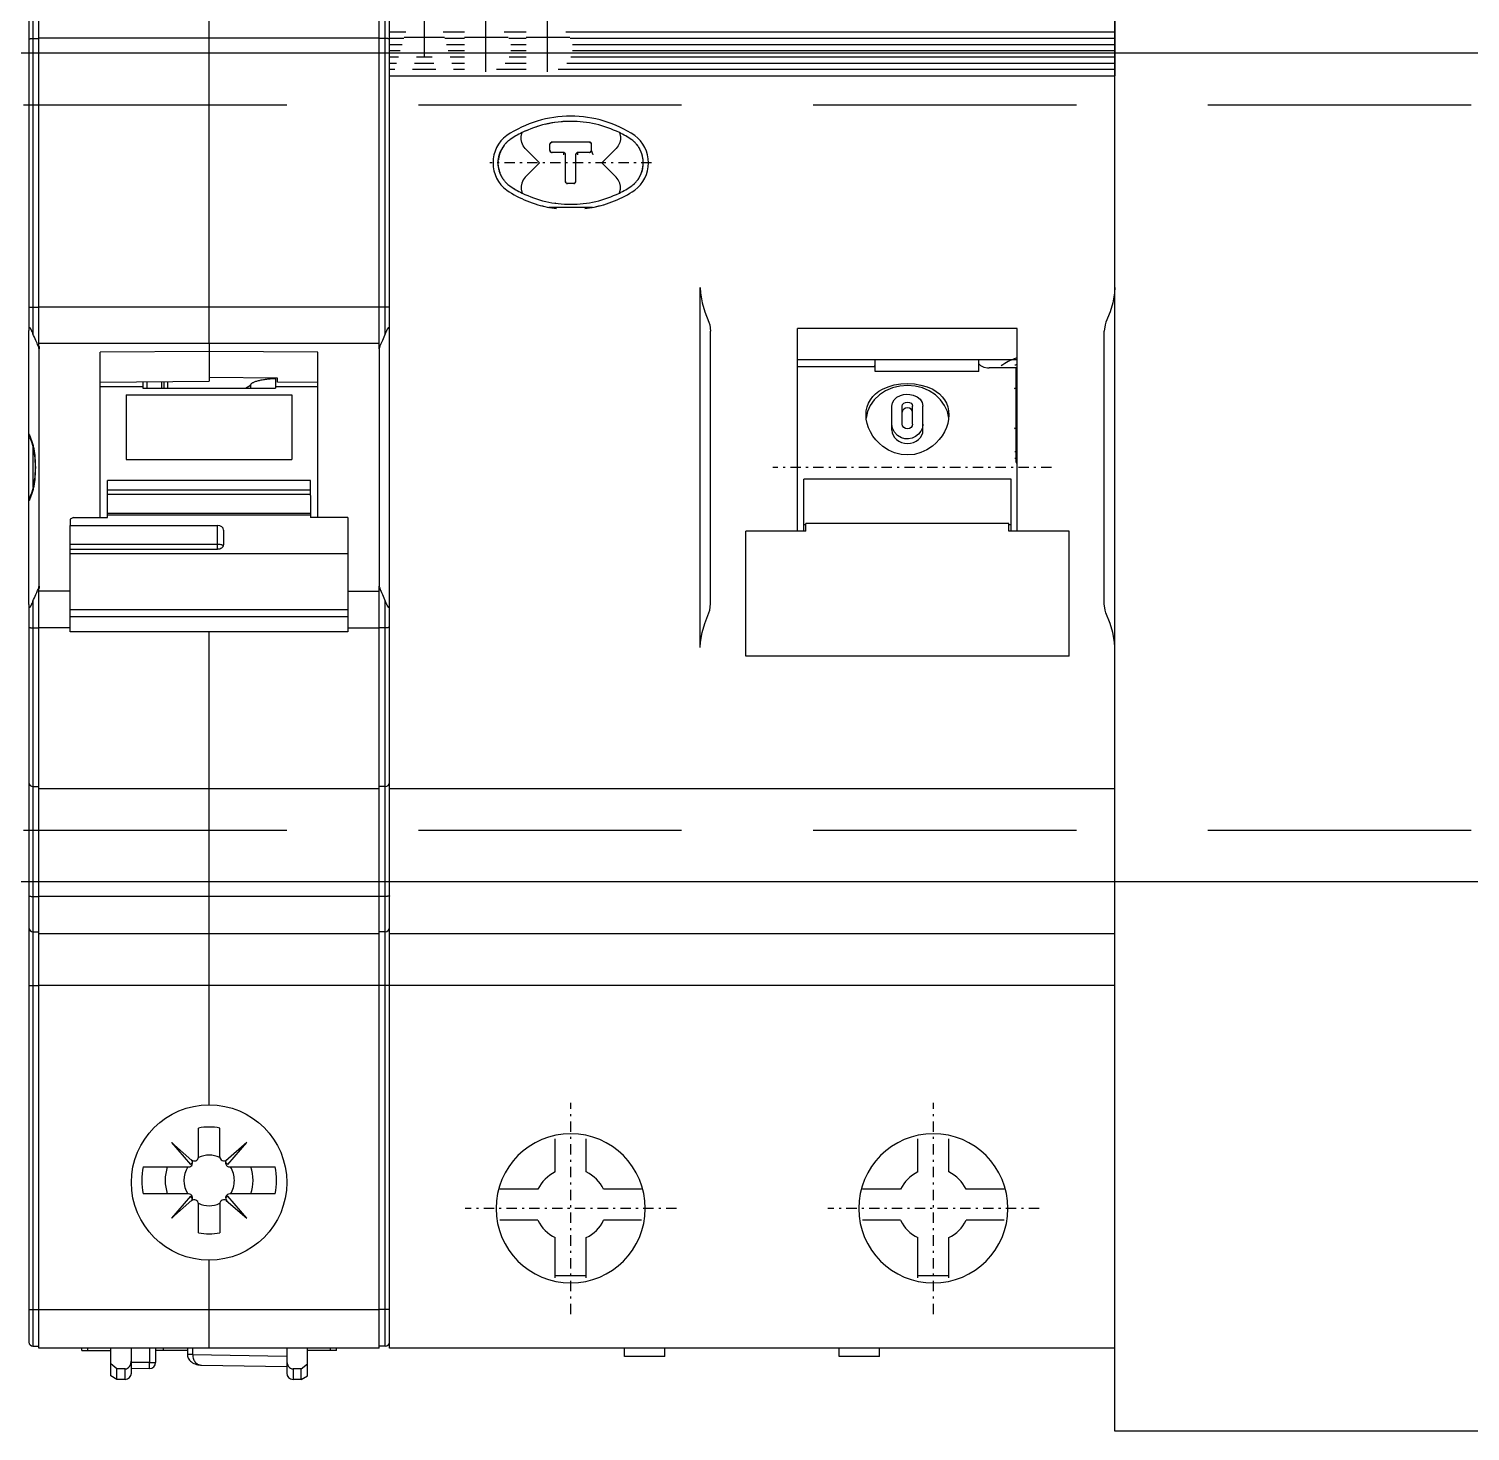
# Model space of a CAD drawing. Header units: millimetres. Extents: x -2573 to 1068, y -1220 to 2800.
# Drawn here: x 201.8 to 271.3, y 2018.5 to 2086.2 of the extents above; entities that cross this region are included whole.
import ezdxf

# ---------------------------------------------------------------- set-up
doc = ezdxf.new("R2010")
doc.units = ezdxf.units.MM
doc.linetypes.add('DASHDOT', pattern=[1, 0.5, -0.25, 0, -0.25])
doc.linetypes.add('DASHED', pattern=[19.05, 12.7, -6.35])
doc.layers.add('noprint', color=2, linetype='Continuous', true_color=0xffff00, plot=False)

# ---------------------------------------------------------------- blocks, each defined once
blk = doc.blocks.new('расцепитель')
at = {"color": 7, "linetype": 'Continuous'}
for p, q in [((-8.7, 1.56), (-8.7, -34.034)), ((-8.21, -34.9), (-8.21, 1.86)), ((8.21, -34.9), (8.21, 1.86)), ((8.7, -82.84), (8.7, 1.56)), ((0, -34.665), (0, -10.14)), ((-8.7, -47.245), (-8.7, -34.034)), ((0, -34.665), (0, -36.474)), ((-8.2, -46.365), (-8.2, -34.914)), ((0, -35.045), (-5.25, -35.07)), ((-5.25, -43.06), (-5.25, -35.07)), ((5.25, -35.07), (0, -35.045)), ((5.25, -43.06), (5.25, -35.07)), ((8.2, -34.914), (8.2, -46.365)), ((-5.25, -36.525), (0, -36.474)), ((-3.2, -36.505), (-3.2, -36.73)), ((-3.2, -36.73), (-3.2, -36.81)), ((-3.2, -36.81), (3.2, -36.81)), ((-3, -36.503), (-3, -36.81)), ((-2.3, -36.497), (-2.3, -36.81)), ((-2, -36.494), (-2, -36.81)), ((3.3, -36.33), (0, -36.295)), ((1.75, -36.81), (2, -36.676)), ((2, -36.675), (2, -36.81)), ((3.2, -36.329), (3.2, -36.73)), ((3.2, -36.73), (3.2, -36.81)), ((3.3, -36.524), (3.3, -36.33)), ((5.25, -36.543), (3.3, -36.524)), ((-4, -37.133), (4, -37.133)), ((-4, -37.133), (-4, -40.256)), ((4, -37.133), (4, -40.256)), ((-4, -40.256), (4, -40.256)), ((-4.9, -41.999), (-4.9, -41.269)), ((4.9, -41.999), (4.9, -41.269)), ((-4.9, -42.856), (-4.9, -41.999)), ((4.9, -41.999), (4.9, -42.856)), ((-6.548, -43.06), (-6.7, -43.127)), ((-6.548, -43.06), (-4.9, -43.06)), ((4.9, -42.856), (-4.9, -42.856)), ((-4.9, -43.06), (-4.9, -42.856)), ((4.9, -42.856), (4.9, -43.06)), ((6.7, -43.06), (4.9, -43.06)), ((6.7, -43.06), (6.7, -48.572)), ((-6.7, -43.127), (-6.7, -43.432)), ((-6.7, -43.432), (0.4, -43.432)), ((-6.7, -48.572), (-6.7, -43.432)), ((0.7, -43.661), (0.7, -44.365)), ((-6.7, -44.575), (0.4, -44.575)), ((-8.21, -83.14), (-8.21, -46.379)), ((8.21, -83.14), (8.21, -46.379)), ((-8.7, -47.245), (-8.7, -82.84)), ((6.7, -48.573), (-6.7, -48.573)), ((0, -71.39), (0, -48.573)), ((-8.5, -56.04), (-8.21, -56.04)), ((8.21, -56.14), (-8.21, -56.14)), ((8.5, -56.04), (8.21, -56.04)), ((-8.5, -63.04), (-8.21, -63.04)), ((8.21, -63.14), (-8.21, -63.14)), ((8.5, -63.04), (8.21, -63.04)), ((-8.5, -65.636), (-8.21, -65.636)), ((8.21, -65.64), (-8.21, -65.64)), ((8.5, -65.636), (8.21, -65.636)), ((-0.515, -73.904), (-0.515, -72.517)), ((0.515, -73.897), (0.515, -72.517)), ((-0.829, -74.079), (-1.821, -73.219)), ((-1.821, -73.219), (-0.902, -74.279)), ((1.821, -73.219), (0.814, -74.091)), ((0.902, -74.279), (1.821, -73.219)), ((-3.186, -74.39), (-0.995, -74.39)), ((-0.902, -74.279), (-0.796, -74.173)), ((0.789, -74.167), (0.902, -74.279)), ((0.988, -74.39), (3.184, -74.39)), ((-0.995, -75.69), (-3.186, -75.69)), ((-0.902, -75.8), (-1.821, -76.86)), ((-0.796, -75.906), (-0.902, -75.8)), ((0.902, -75.8), (0.796, -75.905)), ((1.821, -76.86), (0.902, -75.8)), ((3.184, -75.69), (0.996, -75.69)), ((-1.821, -76.86), (-0.829, -76)), ((-0.515, -77.562), (-0.515, -76.175)), ((0.515, -76.175), (0.515, -77.562)), ((0.83, -76.002), (1.821, -76.86)), ((0, -83.14), (0, -78.89)), ((-8.5, -83.04), (-8.21, -83.04)), ((8.21, -83.14), (-8.21, -83.14)), ((-6.15, -83.24), (-6.15, -83.14)), ((-6.15, -83.24), (-4.75, -83.24)), ((-4.75, -84.466), (-4.75, -83.14)), ((-3.75, -84.34), (-3.75, -83.14)), ((-2.581, -83.14), (-2.581, -83.82)), ((-1.043, -83.24), (-2.581, -83.24)), ((-1.043, -83.14), (-1.043, -83.447)), ((3.75, -83.14), (3.75, -84.34)), ((4.75, -84.466), (4.75, -83.14)), ((6.15, -83.24), (4.75, -83.24)), ((6.15, -83.24), (6.15, -83.14)), ((8.5, -83.04), (8.21, -83.04)), ((-4.45, -84.14), (-4.75, -83.895)), ((-4.05, -84.14), (-4.45, -84.14)), ((-4.45, -84.64), (-4.45, -84.14)), ((-2.877, -84.12), (-3.75, -84.128)), ((-0.37, -83.953), (3.75, -84.015)), ((4.45, -84.14), (4.05, -84.14)), ((4.45, -84.14), (4.75, -83.895)), ((4.45, -84.64), (4.45, -84.14)), ((-4.45, -84.64), (-4.75, -84.466)), ((-4.05, -84.64), (-4.45, -84.64)), ((4.45, -84.64), (4.05, -84.64)), ((4.45, -84.64), (4.75, -84.466))]:
    blk.add_line(p, q, dxfattribs=at)
at = {"color": 9, "linetype": 'Continuous', "true_color": 0xc0c0c0}
for p, q in [((-8.5, 1.76), (-8.5, -34.185)), ((8.5, -34.185), (8.5, 1.76)), ((-8.5, -19.943), (-8.21, -19.943)), ((8.21, -19.932), (-8.21, -19.932)), ((8.5, -19.943), (8.21, -19.943)), ((-8.5, -32.908), (-8.21, -32.908)), ((8.21, -32.904), (-8.21, -32.904)), ((8.5, -32.908), (8.21, -32.908)), ((-8.251, -34.757), (-8.21, -34.757)), ((8.21, -34.665), (-8.21, -34.665)), ((8.251, -34.757), (8.21, -34.757)), ((-5.25, -36.73), (-3.2, -36.73)), ((-2.188, -36.496), (-2.188, -36.81)), ((3.2, -36.73), (5.25, -36.73)), ((-8.497, -41.597), (-8.497, -39.681)), ((4.9, -41.269), (-4.9, -41.269)), ((4.9, -41.733), (-4.9, -41.733)), ((4.9, -41.948), (-4.9, -41.948)), ((4.9, -42.941), (-4.9, -42.941)), ((0.4, -44.575), (0.4, -43.432)), ((-6.7, -44.347), (0.4, -44.347)), ((6.7, -44.804), (-6.7, -44.804)), ((-8.251, -46.522), (-8.21, -46.522)), ((8.251, -46.522), (8.21, -46.522)), ((-8.5, -47.094), (-8.5, -83.04)), ((-6.7, -46.614), (-8.21, -46.614)), ((6.7, -46.614), (8.21, -46.614)), ((8.5, -83.04), (8.5, -47.094)), ((6.7, -47.501), (-6.7, -47.501)), ((6.7, -47.839), (-6.7, -47.839)), ((-8.5, -48.371), (-8.21, -48.371)), ((-6.7, -48.375), (-8.21, -48.375)), ((6.7, -48.375), (8.21, -48.375)), ((8.5, -48.371), (8.21, -48.371)), ((-8.5, -61.337), (-8.21, -61.337)), ((8.21, -61.347), (-8.21, -61.347)), ((8.5, -61.337), (8.21, -61.337)), ((-8.5, -81.272), (-8.21, -81.272)), ((8.21, -81.279), (-8.21, -81.279)), ((8.5, -81.272), (8.21, -81.272)), ((-5.85, -83.24), (-5.85, -83.14)), ((-2.881, -83.14), (-2.881, -83.82)), ((-2.2, -83.24), (-2.2, -83.14)), ((-0.795, -83.447), (-1.043, -83.447)), ((-0.795, -83.14), (-0.795, -83.447)), ((-0.795, -83.447), (3.75, -83.516)), ((5.85, -83.24), (5.85, -83.14)), ((-4.05, -84.64), (-4.05, -84.14)), ((-2.881, -83.82), (-3.75, -83.828)), ((-2.881, -83.82), (-2.581, -83.82)), ((-2.877, -84.12), (-2.881, -83.82)), ((4.05, -84.14), (4.05, -84.64))]:
    blk.add_line(p, q, dxfattribs=at)
at = {"color": 7, "linetype": 'Continuous'}
for points in [[(-8.668, -39.191), (-8.642, -39.249), (-8.579, -39.404), (-8.529, -39.558), (-8.489, -39.712), (-8.459, -39.866), (-8.435, -40.021), (-8.418, -40.176), (-8.407, -40.334), (-8.4, -40.494), (-8.398, -40.64)], [(-8.398, -40.64), (-8.4, -40.784), (-8.407, -40.944), (-8.418, -41.101), (-8.435, -41.257), (-8.458, -41.411), (-8.489, -41.566), (-8.529, -41.72), (-8.579, -41.874), (-8.641, -42.029), (-8.668, -42.088)], [(-1.043, -83.447), (-1.043, -83.466), (-1.037, -83.518), (-1.024, -83.569), (-1.004, -83.619), (-0.977, -83.669), (-0.942, -83.717), (-0.9, -83.762), (-0.852, -83.802), (-0.799, -83.839), (-0.74, -83.87), (-0.678, -83.897), (-0.612, -83.918), (-0.543, -83.935), (-0.47, -83.947), (-0.394, -83.953), (-0.37, -83.953)]]:
    blk.add_lwpolyline(points, dxfattribs=at)
blk.add_circle((0, -75.14), 3.75, dxfattribs=at)
at = {"color": 9, "linetype": 'Continuous', "true_color": 0xc0c0c0}
for centre, radius, start, end in [((-11.973, -40.578), 3.629, 25.18457, 25.58928), ((-11.972, -40.701), 3.628, 334.4106, 334.81537)]:
    blk.add_arc(centre, radius, start, end, dxfattribs=at)
at = {"color": 7, "linetype": 'Continuous'}
for centre, radius, start, end in [((-8.5, -55.84), 0.2, 180, 270), ((8.5, -55.84), 0.2, 270, 0), ((-8.5, -62.84), 0.2, 180, 270), ((8.5, -62.84), 0.2, 270, 0), ((0, -75.04), 2.575, 78.46304, 101.53696), ((0, -75.04), 3.251, 168.46772, 191.53228), ((0, -75.04), 2.119, 162.13907, 197.86093), ((0, -75.04), 1.22, 147.80605, 212.19395), ((-0.995, -74.19), 0.2, 270, 45.573), ((-0.715, -73.904), 0.2, 225.573, 0), ((0, -75.04), 1.22, 65.03079, 114.96921), ((0.715, -73.897), 0.2, 180, 313.08205), ((0.988, -74.19), 0.2, 133.08205, 270), ((0, -75.04), 1.22, 0, 32.19395), ((0, -75.04), 2.119, 342.13907, 17.86093), ((0, -75.04), 3.25, 348.46304, 11.53696), ((0, -75.04), 1.22, 327.80605, 0), ((-0.995, -75.89), 0.2, 314.427, 90), ((0.996, -75.89), 0.2, 90, 225.43869), ((-0.715, -76.175), 0.2, 0, 134.427), ((0, -75.04), 1.22, 245.03079, 294.96921), ((0.715, -76.175), 0.2, 45.43869, 180), ((0, -75.04), 2.575, 258.46304, 281.53696), ((-8.5, -82.84), 0.2, 180, 270), ((8.5, -82.84), 0.2, 270, 0), ((-2.881, -83.82), 0.3, 270.57735, 0.00005), ((-4.05, -84.34), 0.3, 270, 0), ((4.05, -84.34), 0.3, 180, 270)]:
    blk.add_arc(centre, radius, start, end, dxfattribs=at)
for centre, major_axis, ratio, start_param, end_param in [((0.4, -43.661), (-0.3, 0), 0.762405, 3.141593, 4.712389), ((0.4, -44.365), (-0.3, 0), 0.701661, 1.570796, 3.141593), ((-4.05, -83.715), (0, 0.424), 0.707107, 3.141593, 4.712389), ((4.05, -83.715), (0, -0.424), 0.707107, 4.712389, 6.283185)]:
    blk.add_ellipse(centre, major_axis=major_axis, ratio=ratio, start_param=start_param, end_param=end_param, dxfattribs=at)
at = {"color": 9, "linetype": 'Continuous', "true_color": 0xc0c0c0}
for points, knots in [([(-8.7, -19.964), (-8.7, -19.963), (-8.699, -19.961), (-8.696, -19.959), (-8.691, -19.957), (-8.681, -19.954), (-8.664, -19.951), (-8.64, -19.949), (-8.61, -19.946), (-8.563, -19.943), (-8.526, -19.943), (-8.5, -19.943)], [0, 0, 0, 0, 0.011049, 0.028326, 0.053708, 0.087568, 0.180168, 0.303483, 0.4531, 0.623445, 1, 1, 1, 1]), ([(8.7, -19.964), (8.7, -19.963), (8.699, -19.961), (8.696, -19.959), (8.691, -19.957), (8.681, -19.954), (8.664, -19.951), (8.64, -19.949), (8.61, -19.946), (8.563, -19.943), (8.526, -19.943), (8.5, -19.943)], [0, 0, 0, 0, 0.011049, 0.028325, 0.053709, 0.087567, 0.180169, 0.303485, 0.4531, 0.623446, 1, 1, 1, 1]), ([(-8.7, -32.916), (-8.7, -32.916), (-8.698, -32.915), (-8.696, -32.914), (-8.691, -32.914), (-8.684, -32.913), (-8.676, -32.912), (-8.666, -32.912), (-8.654, -32.911), (-8.636, -32.91), (-8.61, -32.909), (-8.576, -32.909), (-8.539, -32.908), (-8.513, -32.908), (-8.5, -32.908)], [0, 0, 0, 0, 0.006112, 0.020951, 0.045011, 0.078174, 0.120154, 0.170571, 0.228947, 0.294727, 0.44592, 0.618366, 0.805443, 1, 1, 1, 1]), ([(8.7, -32.916), (8.7, -32.916), (8.698, -32.915), (8.696, -32.914), (8.691, -32.914), (8.684, -32.913), (8.676, -32.912), (8.666, -32.912), (8.654, -32.911), (8.636, -32.91), (8.61, -32.909), (8.576, -32.909), (8.539, -32.908), (8.513, -32.908), (8.5, -32.908)], [0, 0, 0, 0, 0.006113, 0.020951, 0.045012, 0.078173, 0.120154, 0.170572, 0.228946, 0.294729, 0.44592, 0.618367, 0.805444, 1, 1, 1, 1]), ([(-8.689, -39.034), (-8.662, -39.091), (-8.612, -39.206), (-8.547, -39.386), (-8.494, -39.576), (-8.453, -39.775), (-8.422, -39.983), (-8.393, -40.272), (-8.386, -40.492), (-8.386, -40.64)], [0, 0, 0, 0, 0.113595, 0.22929, 0.348496, 0.47193, 0.599594, 0.730886, 1, 1, 1, 1]), ([(-8.386, -40.64), (-8.386, -40.787), (-8.393, -41.007), (-8.422, -41.296), (-8.453, -41.504), (-8.494, -41.703), (-8.547, -41.893), (-8.612, -42.073), (-8.662, -42.188), (-8.689, -42.245)], [0, 0, 0, 0, 0.269114, 0.400406, 0.52807, 0.651504, 0.77071, 0.886405, 1, 1, 1, 1]), ([(0.688, -44.424), (0.683, -44.418), (0.67, -44.406), (0.645, -44.392), (0.615, -44.379), (0.564, -44.363), (0.492, -44.351), (0.432, -44.347), (0.4, -44.347)], [0, 0, 0, 0, 0.077213, 0.170417, 0.279785, 0.404096, 0.688251, 1, 1, 1, 1]), ([(-8.7, -48.363), (-8.7, -48.363), (-8.698, -48.364), (-8.696, -48.365), (-8.691, -48.365), (-8.684, -48.366), (-8.676, -48.367), (-8.666, -48.367), (-8.654, -48.368), (-8.636, -48.369), (-8.61, -48.37), (-8.576, -48.37), (-8.539, -48.371), (-8.513, -48.371), (-8.5, -48.371)], [0, 0, 0, 0, 0.006112, 0.020951, 0.045011, 0.078174, 0.120154, 0.170571, 0.228947, 0.294727, 0.44592, 0.618366, 0.805443, 1, 1, 1, 1]), ([(8.7, -48.363), (8.7, -48.363), (8.698, -48.364), (8.696, -48.365), (8.691, -48.365), (8.684, -48.366), (8.676, -48.367), (8.666, -48.367), (8.654, -48.368), (8.636, -48.369), (8.61, -48.37), (8.576, -48.37), (8.539, -48.371), (8.513, -48.371), (8.5, -48.371)], [0, 0, 0, 0, 0.006112, 0.020951, 0.045012, 0.078174, 0.120154, 0.170571, 0.228948, 0.294727, 0.44592, 0.618366, 0.805443, 1, 1, 1, 1]), ([(-8.7, -61.316), (-8.7, -61.317), (-8.699, -61.319), (-8.696, -61.32), (-8.691, -61.322), (-8.681, -61.325), (-8.664, -61.328), (-8.64, -61.331), (-8.61, -61.333), (-8.563, -61.336), (-8.526, -61.337), (-8.5, -61.337)], [0, 0, 0, 0, 0.011071, 0.028361, 0.053751, 0.087615, 0.180217, 0.303528, 0.453137, 0.623472, 1, 1, 1, 1]), ([(8.7, -61.316), (8.7, -61.317), (8.699, -61.319), (8.696, -61.32), (8.691, -61.322), (8.681, -61.325), (8.664, -61.328), (8.64, -61.331), (8.61, -61.333), (8.563, -61.336), (8.526, -61.337), (8.5, -61.337)], [0, 0, 0, 0, 0.011071, 0.028361, 0.053751, 0.087615, 0.180217, 0.303529, 0.453137, 0.623472, 1, 1, 1, 1]), ([(-8.7, -81.258), (-8.7, -81.259), (-8.699, -81.26), (-8.696, -81.261), (-8.691, -81.262), (-8.681, -81.264), (-8.664, -81.266), (-8.64, -81.268), (-8.61, -81.27), (-8.576, -81.271), (-8.539, -81.272), (-8.513, -81.272), (-8.5, -81.272)], [0, 0, 0, 0, 0.008294, 0.024077, 0.048626, 0.082035, 0.174467, 0.298258, 0.448803, 0.620399, 0.806492, 1, 1, 1, 1]), ([(8.7, -81.258), (8.7, -81.259), (8.699, -81.26), (8.696, -81.261), (8.691, -81.262), (8.681, -81.264), (8.664, -81.266), (8.64, -81.268), (8.61, -81.27), (8.576, -81.271), (8.539, -81.272), (8.513, -81.272), (8.5, -81.272)], [0, 0, 0, 0, 0.008294, 0.024077, 0.048626, 0.082035, 0.174467, 0.298258, 0.448803, 0.620399, 0.806493, 1, 1, 1, 1]), ([(-0.795, -83.447), (-0.795, -83.484), (-0.789, -83.558), (-0.759, -83.662), (-0.713, -83.752), (-0.656, -83.825), (-0.59, -83.882), (-0.52, -83.922), (-0.446, -83.947), (-0.395, -83.953), (-0.37, -83.953)], [0, 0, 0, 0, 0.154622, 0.302409, 0.439693, 0.566093, 0.683071, 0.7928, 0.897644, 1, 1, 1, 1])]:
    blk.add_open_spline(points, degree=3, knots=knots, dxfattribs=at)
at = {"color": 7, "linetype": 'Continuous'}
for points, knots in [([(-8.5, -34.185), (-8.508, -34.165), (-8.523, -34.127), (-8.543, -34.08), (-8.559, -34.043), (-8.572, -34.015), (-8.586, -33.988), (-8.6, -33.962), (-8.612, -33.942), (-8.623, -33.926), (-8.631, -33.915), (-8.639, -33.906), (-8.649, -33.899), (-8.657, -33.895), (-8.665, -33.894), (-8.672, -33.897), (-8.681, -33.906), (-8.69, -33.926), (-8.698, -33.969), (-8.7, -34.008), (-8.7, -34.034)], [0, 0, 0, 0, 0.12543, 0.250803, 0.31323, 0.375277, 0.4367, 0.497111, 0.555848, 0.584244, 0.611678, 0.637778, 0.662035, 0.684082, 0.694716, 0.705833, 0.732341, 0.765588, 0.841215, 1, 1, 1, 1]), ([(8.7, -34.034), (8.7, -34.008), (8.698, -33.969), (8.69, -33.926), (8.681, -33.906), (8.672, -33.897), (8.665, -33.894), (8.657, -33.895), (8.649, -33.899), (8.639, -33.906), (8.631, -33.915), (8.623, -33.926), (8.612, -33.942), (8.6, -33.962), (8.586, -33.988), (8.572, -34.015), (8.559, -34.043), (8.543, -34.08), (8.523, -34.127), (8.508, -34.165), (8.5, -34.185)], [0, 0, 0, 0, 0.158787, 0.234419, 0.267664, 0.294174, 0.305289, 0.315921, 0.337967, 0.362224, 0.388323, 0.415756, 0.444153, 0.502889, 0.5633, 0.624723, 0.68677, 0.749197, 0.87457, 1, 1, 1, 1]), ([(-8.251, -34.757), (-8.267, -34.72), (-8.303, -34.639), (-8.39, -34.45), (-8.456, -34.295), (-8.5, -34.185)], [0, 0, 0, 0, 0.192809, 0.427431, 1, 1, 1, 1]), ([(-8.21, -34.9), (-8.212, -34.888), (-8.221, -34.839), (-8.236, -34.791), (-8.251, -34.757)], [0, 0, 0, 0, 0.255977, 1, 1, 1, 1]), ([(8.251, -34.757), (8.246, -34.768), (8.228, -34.815), (8.216, -34.863), (8.21, -34.9)], [0, 0, 0, 0, 0.245337, 1, 1, 1, 1]), ([(8.5, -34.185), (8.456, -34.295), (8.39, -34.45), (8.303, -34.639), (8.267, -34.72), (8.251, -34.757)], [0, 0, 0, 0, 0.572569, 0.807191, 1, 1, 1, 1]), ([(-8.21, -34.787), (-8.208, -34.797), (-8.202, -34.839), (-8.2, -34.882), (-8.2, -34.914)], [0, 0, 0, 0, 0.243379, 1, 1, 1, 1]), ([(8.2, -34.914), (8.2, -34.903), (8.201, -34.861), (8.205, -34.818), (8.21, -34.787)], [0, 0, 0, 0, 0.257159, 1, 1, 1, 1]), ([(2, -36.675), (2, -36.666), (2.004, -36.644), (2.022, -36.615), (2.05, -36.586), (2.089, -36.558), (2.137, -36.531), (2.196, -36.505), (2.263, -36.481), (2.371, -36.448), (2.525, -36.413), (2.73, -36.38), (2.958, -36.354), (3.117, -36.344), (3.199, -36.34)], [0, 0, 0, 0, 0.023038, 0.048867, 0.07944, 0.115865, 0.15866, 0.207997, 0.263827, 0.325959, 0.467826, 0.630351, 0.809351, 1, 1, 1, 1]), ([(-8.668, -39.191), (-8.679, -39.168), (-8.695, -39.118), (-8.7, -39.066), (-8.7, -39.039)], [0, 0, 0, 0, 0.495069, 1, 1, 1, 1]), ([(-8.668, -42.088), (-8.679, -42.111), (-8.695, -42.161), (-8.7, -42.213), (-8.7, -42.24)], [0, 0, 0, 0, 0.49507, 1, 1, 1, 1]), ([(-8.5, -47.094), (-8.456, -46.984), (-8.39, -46.829), (-8.303, -46.64), (-8.267, -46.559), (-8.251, -46.522)], [0, 0, 0, 0, 0.572569, 0.807191, 1, 1, 1, 1]), ([(-8.251, -46.522), (-8.246, -46.511), (-8.228, -46.464), (-8.216, -46.416), (-8.21, -46.379)], [0, 0, 0, 0, 0.245337, 1, 1, 1, 1]), ([(-8.2, -46.365), (-8.2, -46.376), (-8.201, -46.418), (-8.205, -46.461), (-8.21, -46.492)], [0, 0, 0, 0, 0.257159, 1, 1, 1, 1]), ([(8.21, -46.492), (8.208, -46.482), (8.202, -46.44), (8.2, -46.397), (8.2, -46.365)], [0, 0, 0, 0, 0.243379, 1, 1, 1, 1]), ([(8.21, -46.379), (8.212, -46.391), (8.221, -46.44), (8.236, -46.488), (8.251, -46.522)], [0, 0, 0, 0, 0.255977, 1, 1, 1, 1]), ([(8.251, -46.522), (8.267, -46.559), (8.303, -46.64), (8.39, -46.829), (8.456, -46.984), (8.5, -47.094)], [0, 0, 0, 0, 0.192809, 0.427431, 1, 1, 1, 1]), ([(-8.7, -47.245), (-8.7, -47.271), (-8.698, -47.31), (-8.69, -47.353), (-8.681, -47.373), (-8.672, -47.382), (-8.665, -47.385), (-8.657, -47.384), (-8.649, -47.38), (-8.639, -47.373), (-8.631, -47.364), (-8.623, -47.353), (-8.612, -47.338), (-8.6, -47.317), (-8.586, -47.291), (-8.572, -47.264), (-8.559, -47.236), (-8.543, -47.199), (-8.523, -47.152), (-8.508, -47.114), (-8.5, -47.094)], [0, 0, 0, 0, 0.158789, 0.234419, 0.26766, 0.294164, 0.305277, 0.315911, 0.337951, 0.362207, 0.388306, 0.41574, 0.444136, 0.502874, 0.563286, 0.624711, 0.68676, 0.749189, 0.874566, 1, 1, 1, 1]), ([(8.5, -47.094), (8.508, -47.114), (8.523, -47.152), (8.543, -47.199), (8.559, -47.236), (8.572, -47.264), (8.586, -47.291), (8.6, -47.317), (8.612, -47.338), (8.623, -47.353), (8.631, -47.364), (8.639, -47.373), (8.649, -47.38), (8.657, -47.384), (8.665, -47.385), (8.672, -47.382), (8.681, -47.373), (8.69, -47.353), (8.698, -47.31), (8.7, -47.271), (8.7, -47.245)], [0, 0, 0, 0, 0.125429, 0.250801, 0.313227, 0.375275, 0.436697, 0.497107, 0.555844, 0.58424, 0.611673, 0.637773, 0.662031, 0.68408, 0.694713, 0.70583, 0.73234, 0.765588, 0.841216, 1, 1, 1, 1]), ([(-8.7, -65.629), (-8.7, -65.629), (-8.698, -65.63), (-8.696, -65.631), (-8.691, -65.631), (-8.684, -65.632), (-8.676, -65.632), (-8.666, -65.633), (-8.654, -65.634), (-8.636, -65.634), (-8.61, -65.635), (-8.576, -65.636), (-8.539, -65.636), (-8.513, -65.636), (-8.5, -65.636)], [0, 0, 0, 0, 0.005889, 0.020641, 0.044648, 0.077774, 0.119731, 0.170135, 0.228509, 0.294297, 0.44554, 0.618082, 0.805291, 1, 1, 1, 1]), ([(8.7, -65.629), (8.7, -65.629), (8.698, -65.63), (8.696, -65.631), (8.691, -65.631), (8.684, -65.632), (8.676, -65.632), (8.666, -65.633), (8.654, -65.634), (8.636, -65.634), (8.61, -65.635), (8.576, -65.636), (8.539, -65.636), (8.513, -65.636), (8.5, -65.636)], [0, 0, 0, 0, 0.005895, 0.020644, 0.044651, 0.077778, 0.119734, 0.170138, 0.228512, 0.294299, 0.445542, 0.618083, 0.805291, 1, 1, 1, 1])]:
    blk.add_open_spline(points, degree=3, knots=knots, dxfattribs=at)
blk = doc.blocks.new('УЗО')
at = {"linetype": 'Continuous'}
for p, q in [((0, -19), (0, 19)), ((0, 15.4), (0, 19)), ((1.684, 18.915), (1.684, 16.32)), ((4.644, 18.927), (4.644, 15.594)), ((7.616, 18.927), (7.616, 15.594)), ((35, 19), (35, 15.4)), ((35, 17.207), (35, 19)), ((0.791, 17.5), (0, 17.5)), ((3.626, 17.5), (2.591, 17.5)), ((6.598, 17.5), (5.538, 17.5)), ((35, 17.5), (8.51, 17.5)), ((0.702, 17.2), (0, 17.2)), ((0.613, 16.9), (0, 16.9)), ((2.66, 17.254), (0.718, 17.254)), ((3.626, 17.2), (2.675, 17.2)), ((3.626, 16.9), (2.76, 16.9)), ((5.738, 17.254), (3.626, 17.254)), ((6.598, 17.2), (5.756, 17.2)), ((6.598, 16.9), (5.857, 16.9)), ((8.711, 17.254), (6.598, 17.254)), ((35, 17.2), (8.728, 17.2)), ((35, 16.9), (8.83, 16.9)), ((35, 5.181), (35, 17.207)), ((0.524, 16.6), (0, 16.6)), ((0.436, 16.3), (0, 16.3)), ((0.347, 16), (0, 16)), ((2.151, 16), (1.212, 16)), ((2.067, 16.3), (1.301, 16.3)), ((3.626, 16.6), (2.844, 16.6)), ((3.626, 16.3), (2.929, 16.3)), ((3.626, 16), (3.013, 16)), ((6.598, 16), (5.589, 16)), ((6.598, 16.3), (5.778, 16.3)), ((6.598, 16.6), (5.858, 16.6)), ((35, 16), (8.561, 16)), ((35, 16.3), (8.75, 16.3)), ((35, 16.6), (8.83, 16.6)), ((0.258, 15.7), (0, 15.7)), ((0, 15.4), (35, 15.4)), ((2.236, 15.7), (1.123, 15.7)), ((3.626, 15.7), (3.097, 15.7)), ((6.598, 15.7), (5.172, 15.7)), ((35, 15.7), (8.144, 15.7)), ((5.386, 11.801), (5.41, 11.848)), ((5.592, 12.115), (5.624, 12.151)), ((5.624, 12.151), (5.641, 12.169)), ((5.645, 12.173), (5.674, 12.202)), ((5.674, 12.202), (5.693, 12.221)), ((5.748, 12.27), (5.806, 12.316)), ((7.25, 11.2), (6.558, 11.892)), ((7.75, 11.8), (7.75, 12.1)), ((7.752, 12.1), (7.753, 12.119)), ((7.764, 12.155), (7.78, 12.173)), ((7.764, 12.155), (7.779, 12.171)), ((7.779, 12.171), (7.78, 12.173)), ((7.78, 12.173), (7.8, 12.188)), ((7.78, 12.173), (7.8, 12.187)), ((7.8, 12.188), (7.822, 12.197)), ((7.822, 12.197), (7.805, 12.197)), ((7.85, 12.2), (7.825, 12.2)), ((7.831, 12.197), (7.85, 12.198)), ((9.65, 12.2), (7.85, 12.2)), ((9.675, 12.2), (9.65, 12.2)), ((9.669, 12.197), (9.65, 12.198)), ((9.678, 12.197), (9.685, 12.197)), ((9.699, 12.196), (9.685, 12.197)), ((9.72, 12.173), (9.7, 12.187)), ((9.736, 12.155), (9.72, 12.173)), ((9.748, 12.1), (9.747, 12.119)), ((9.75, 11.8), (9.75, 12.1)), ((10.25, 11.2), (10.942, 11.892)), ((11.742, 12.278), (11.694, 12.316)), ((11.831, 12.198), (11.787, 12.239)), ((11.913, 12.11), (11.873, 12.155)), ((11.986, 12.017), (11.951, 12.065)), ((12, 11.997), (11.993, 12.008)), ((12.02, 11.969), (12, 11.997)), ((12.032, 11.949), (12.02, 11.969)), ((12.051, 11.919), (12.032, 11.949)), ((12.062, 11.9), (12.052, 11.918)), ((12.08, 11.867), (12.062, 11.9)), ((12.09, 11.85), (12.08, 11.867)), ((12.103, 11.823), (12.09, 11.85)), ((5.25, 11.2), (5.251, 11.245)), ((5.251, 11.165), (5.25, 11.2)), ((5.251, 11.258), (5.254, 11.299)), ((5.251, 11.256), (5.251, 11.258)), ((5.251, 11.254), (5.251, 11.256)), ((5.251, 11.253), (5.251, 11.254)), ((5.251, 11.251), (5.251, 11.253)), ((5.251, 11.249), (5.251, 11.251)), ((5.251, 11.247), (5.251, 11.249)), ((5.251, 11.245), (5.251, 11.247)), ((5.251, 11.163), (5.251, 11.165)), ((5.251, 11.161), (5.251, 11.163)), ((5.251, 11.16), (5.251, 11.161)), ((5.251, 11.158), (5.251, 11.16)), ((5.251, 11.156), (5.251, 11.158)), ((5.251, 11.154), (5.251, 11.156)), ((5.251, 11.153), (5.251, 11.154)), ((5.253, 11.105), (5.251, 11.153)), ((5.252, 11.269), (5.254, 11.308)), ((5.252, 11.269), (5.254, 11.299)), ((5.254, 11.308), (5.255, 11.319)), ((5.254, 11.299), (5.255, 11.316)), ((5.255, 11.319), (5.256, 11.323)), ((5.255, 11.316), (5.255, 11.319)), ((5.256, 11.33), (5.262, 11.376)), ((5.256, 11.334), (5.261, 11.373)), ((5.256, 11.33), (5.261, 11.373)), ((5.256, 11.327), (5.256, 11.33)), ((5.256, 11.323), (5.256, 11.327)), ((5.261, 11.373), (5.262, 11.376)), ((5.262, 11.376), (5.262, 11.383)), ((5.263, 11.39), (5.272, 11.445)), ((5.264, 11.395), (5.273, 11.449)), ((5.264, 11.4), (5.272, 11.445)), ((5.264, 11.395), (5.264, 11.395)), ((5.267, 11.415), (5.272, 11.445)), ((5.276, 11.466), (5.286, 11.514)), ((5.277, 11.473), (5.286, 11.515)), ((5.294, 11.549), (5.304, 11.584)), ((5.308, 11.597), (5.329, 11.661)), ((5.309, 11.599), (5.309, 11.6)), ((5.316, 11.624), (5.329, 11.661)), ((5.333, 11.673), (5.353, 11.725)), ((5.363, 11.751), (5.38, 11.787)), ((6.558, 10.508), (7.25, 11.2)), ((7.75, 11.794), (7.75, 11.8)), ((7.753, 11.781), (7.752, 11.8)), ((7.763, 11.746), (7.753, 11.77)), ((7.753, 11.769), (7.753, 11.77)), ((7.763, 11.746), (7.763, 11.75)), ((7.85, 11.702), (7.831, 11.703)), ((8.4, 11.7), (7.85, 11.7)), ((8.41, 11.581), (8.41, 11.699)), ((8.474, 11.665), (8.471, 11.67)), ((8.485, 11.652), (8.474, 11.665)), ((8.493, 11.636), (8.485, 11.65)), ((8.493, 11.634), (8.485, 11.65)), ((8.497, 11.626), (8.493, 11.634)), ((8.498, 11.616), (8.497, 11.626)), ((8.5, 11.6), (8.498, 11.616)), ((8.5, 10.5), (8.5, 11.6)), ((9, 11.6), (9.002, 11.616)), ((9, 10.5), (9, 11.6)), ((9.002, 11.616), (9.003, 11.626)), ((9.003, 11.626), (9.007, 11.634)), ((9.007, 11.634), (9.015, 11.65)), ((9.007, 11.636), (9.015, 11.65)), ((9.015, 11.652), (9.026, 11.665)), ((9.026, 11.665), (9.029, 11.671)), ((9.09, 11.593), (9.09, 11.596)), ((9.095, 11.581), (9.093, 11.587)), ((9.65, 11.7), (9.1, 11.7)), ((9.65, 11.702), (9.669, 11.703)), ((9.737, 11.746), (9.747, 11.77)), ((9.737, 11.746), (9.737, 11.75)), ((9.747, 11.781), (9.748, 11.8)), ((9.747, 11.769), (9.747, 11.77)), ((9.75, 11.794), (9.75, 11.8)), ((10.942, 10.508), (10.25, 11.2)), ((12.115, 11.799), (12.107, 11.816)), ((12.132, 11.763), (12.115, 11.799)), ((12.138, 11.747), (12.132, 11.763)), ((12.148, 11.725), (12.138, 11.747)), ((12.178, 11.641), (12.165, 11.68)), ((12.207, 11.543), (12.198, 11.576)), ((12.222, 11.478), (12.214, 11.513)), ((12.232, 11.423), (12.225, 11.462)), ((12.233, 11.415), (12.226, 11.459)), ((12.24, 11.363), (12.235, 11.403)), ((12.241, 11.357), (12.235, 11.403)), ((12.243, 11.34), (12.242, 11.347)), ((12.246, 11.307), (12.243, 11.34)), ((12.246, 11.312), (12.243, 11.34)), ((12.246, 11.308), (12.245, 11.315)), ((12.246, 11.308), (12.246, 11.312)), ((12.246, 11.305), (12.246, 11.308)), ((12.246, 11.302), (12.246, 11.305)), ((12.246, 11.298), (12.246, 11.302)), ((12.247, 11.295), (12.246, 11.298)), ((12.246, 11.101), (12.249, 11.142)), ((12.246, 11.101), (12.248, 11.131)), ((12.246, 11.093), (12.248, 11.131)), ((12.247, 11.281), (12.247, 11.295)), ((12.249, 11.247), (12.247, 11.281)), ((12.249, 11.256), (12.247, 11.281)), ((12.249, 11.246), (12.249, 11.247)), ((12.249, 11.244), (12.249, 11.246)), ((12.249, 11.242), (12.249, 11.244)), ((12.249, 11.241), (12.249, 11.242)), ((12.249, 11.239), (12.249, 11.241)), ((12.249, 11.237), (12.249, 11.239)), ((12.249, 11.235), (12.249, 11.237)), ((12.25, 11.2), (12.249, 11.235)), ((12.249, 11.155), (12.25, 11.2)), ((12.249, 11.153), (12.249, 11.155)), ((12.249, 11.151), (12.249, 11.153)), ((12.249, 11.149), (12.249, 11.151)), ((12.249, 11.148), (12.249, 11.149)), ((12.249, 11.146), (12.249, 11.148)), ((12.249, 11.144), (12.249, 11.146)), ((12.249, 11.142), (12.249, 11.144)), ((5.254, 11.102), (5.253, 11.105)), ((5.254, 11.098), (5.254, 11.102)), ((5.254, 11.095), (5.254, 11.098)), ((5.255, 11.085), (5.254, 11.093)), ((5.257, 11.06), (5.254, 11.092)), ((5.254, 11.088), (5.254, 11.092)), ((5.257, 11.06), (5.254, 11.088)), ((5.258, 11.053), (5.257, 11.06)), ((5.265, 10.997), (5.259, 11.043)), ((5.265, 10.997), (5.26, 11.037)), ((5.265, 10.997), (5.26, 11.032)), ((5.275, 10.938), (5.268, 10.977)), ((5.286, 10.887), (5.276, 10.93)), ((5.287, 10.88), (5.278, 10.922)), ((5.322, 10.759), (5.305, 10.812)), ((5.468, 10.451), (5.449, 10.481)), ((5.48, 10.432), (5.468, 10.451)), ((8.5, 10.306), (8.5, 10.5)), ((9, 10.306), (9, 10.5)), ((12.082, 10.536), (12.103, 10.577)), ((12.103, 10.577), (12.114, 10.599)), ((12.137, 10.649), (12.148, 10.675)), ((12.171, 10.739), (12.192, 10.803)), ((12.171, 10.739), (12.189, 10.793)), ((12.191, 10.8), (12.191, 10.801)), ((12.195, 10.813), (12.21, 10.868)), ((12.213, 10.88), (12.223, 10.927)), ((12.214, 10.886), (12.226, 10.941)), ((12.214, 10.885), (12.223, 10.927)), ((12.228, 10.955), (12.237, 11.011)), ((12.228, 10.955), (12.236, 11.005)), ((12.228, 10.955), (12.235, 10.994)), ((12.228, 10.955), (12.233, 10.986)), ((12.236, 11.005), (12.236, 11.005)), ((12.238, 11.024), (12.244, 11.07)), ((12.238, 11.024), (12.239, 11.027)), ((12.238, 11.017), (12.238, 11.024)), ((12.239, 11.027), (12.244, 11.07)), ((12.239, 11.027), (12.244, 11.066)), ((12.244, 11.077), (12.245, 11.081)), ((12.244, 11.074), (12.244, 11.077)), ((12.244, 11.07), (12.244, 11.074)), ((12.245, 11.084), (12.246, 11.101)), ((12.245, 11.081), (12.246, 11.093)), ((12.245, 11.081), (12.245, 11.084)), ((5.5, 10.403), (5.48, 10.432)), ((5.507, 10.392), (5.5, 10.403)), ((5.534, 10.356), (5.514, 10.383)), ((5.55, 10.336), (5.534, 10.356)), ((5.627, 10.245), (5.587, 10.29)), ((5.713, 10.161), (5.669, 10.202)), ((8.5, 10.3), (8.5, 10.306)), ((8.529, 10.229), (8.514, 10.245)), ((8.53, 10.227), (8.514, 10.245)), ((8.529, 10.231), (8.517, 10.245)), ((8.53, 10.227), (8.529, 10.229)), ((8.55, 10.212), (8.53, 10.227)), ((8.55, 10.213), (8.53, 10.227)), ((8.572, 10.203), (8.55, 10.212)), ((8.565, 10.203), (8.551, 10.204)), ((8.565, 10.203), (8.572, 10.203)), ((8.6, 10.2), (8.575, 10.2)), ((8.9, 10.2), (8.6, 10.2)), ((8.925, 10.2), (8.9, 10.2)), ((8.928, 10.203), (8.95, 10.212)), ((8.935, 10.203), (8.928, 10.203)), ((8.935, 10.203), (8.949, 10.204)), ((8.95, 10.213), (8.97, 10.227)), ((8.95, 10.212), (8.97, 10.227)), ((8.97, 10.227), (8.986, 10.245)), ((8.97, 10.227), (8.971, 10.229)), ((8.971, 10.231), (8.983, 10.245)), ((8.971, 10.229), (8.986, 10.245)), ((9, 10.3), (9, 10.306)), ((11.694, 10.084), (11.752, 10.131)), ((11.807, 10.18), (11.826, 10.198)), ((11.826, 10.198), (11.856, 10.227)), ((11.859, 10.231), (11.876, 10.249)), ((11.876, 10.249), (11.909, 10.285)), ((11.954, 10.341), (11.968, 10.358)), ((11.968, 10.358), (11.993, 10.392)), ((9.803, 9.05), (7.697, 9.05)), ((8.026, 9.25), (8.023, 9.25)), ((15, -12.181), (15, 5.181)), ((35, -12.181), (35, 5.181)), ((15.5, -10.079), (15.5, 3.079)), ((30.3, 3.208), (19.7, 3.208)), ((19.7, -6.573), (19.7, 3.208)), ((30.3, -6.573), (30.3, 3.208)), ((34.5, -10.079), (34.5, 3.079)), ((30.3, 1.7), (19.7, 1.7)), ((23.421, 1.351), (23.45, 1.5)), ((23.45, 1.134), (23.45, 1.7)), ((28.45, 1.134), (28.45, 1.7)), ((28.45, 1.343), (28.45, 1.5)), ((23.45, 1.351), (19.7, 1.351)), ((28.45, 1.134), (23.45, 1.134)), ((30.25, 1.302), (28.95, 1.302)), ((30.25, 1.134), (30.25, 1.302)), ((30.25, -1.913), (30.25, 1.134)), ((24.25, -1.406), (24.25, -0.544)), ((24.75, -1.406), (24.75, -0.544)), ((25.25, -1.406), (25.25, -0.544)), ((25.75, -1.406), (25.75, -0.544)), ((24.25, -1.698), (24.25, -1.406)), ((25.75, -1.698), (25.75, -1.406)), ((30.25, -2.46), (30.25, -1.913)), ((30.25, -3.201), (30.25, -2.46)), ((30, -4.066), (20, -4.066)), ((20, -6.26), (20, -4.066)), ((30, -6.26), (30, -4.066)), ((29.9, -6.21), (20.1, -6.21)), ((20.1, -6.573), (20.1, -6.21)), ((29.9, -6.573), (29.9, -6.21)), ((17.2, -8.774), (17.2, -6.573)), ((20.1, -6.573), (17.2, -6.573)), ((20, -6.573), (20, -6.26)), ((20.1, -6.26), (20, -6.26)), ((30, -6.26), (29.9, -6.26)), ((32.8, -6.573), (29.9, -6.573)), ((30, -6.573), (30, -6.26)), ((32.8, -8.774), (32.8, -6.573)), ((17.2, -12.612), (17.2, -8.774)), ((32.8, -12.612), (32.8, -8.774)), ((35, -19), (35, -12.181)), ((32.8, -12.612), (17.2, -12.612)), ((35, -19), (0, -19)), ((0, -24.208), (0, -19)), ((35, -24.208), (35, -19)), ((0, -26), (0, -24.208)), ((35, -26), (35, -24.208)), ((35, -26), (0, -26)), ((0, -28.5), (0, -26)), ((35, -28.5), (35, -26)), ((35, -28.5), (0, -28.5)), ((0, -44.14), (0, -28.5)), ((35, -44.14), (35, -28.5)), ((8, -37.494), (8, -35.894)), ((9.5, -37.494), (9.5, -35.894)), ((25.5, -37.494), (25.5, -35.894)), ((27, -37.494), (27, -35.894)), ((7.169, -38.325), (5.326, -38.325)), ((12.174, -38.325), (10.331, -38.325)), ((24.669, -38.325), (22.826, -38.325)), ((29.674, -38.325), (27.831, -38.325)), ((7.169, -39.825), (5.326, -39.825)), ((12.174, -39.825), (10.331, -39.825)), ((24.669, -39.825), (22.826, -39.825)), ((29.674, -39.825), (27.831, -39.825)), ((8, -42.5), (8, -40.656)), ((9.5, -42.5), (9.5, -40.656)), ((25.5, -42.5), (25.5, -40.656)), ((27, -42.5), (27, -40.656)), ((8, -42.606), (8, -42.5)), ((9.5, -42.5), (8, -42.5)), ((9.5, -42.606), (9.5, -42.5)), ((27, -42.5), (25.5, -42.5)), ((25.5, -42.606), (25.5, -42.5)), ((27, -42.606), (27, -42.5)), ((0, -46), (0, -44.14)), ((35, -46), (35, -44.14)), ((35, -46), (0, -46)), ((11.35, -46.4), (11.35, -46)), ((13.3, -46.4), (11.35, -46.4)), ((13.3, -46.4), (13.3, -46)), ((21.7, -46.4), (21.7, -46)), ((23.65, -46.4), (21.7, -46.4)), ((23.65, -46.4), (23.65, -46))]:
    blk.add_line(p, q, dxfattribs=at)
at = {"linetype": 'DASHDOT'}
for p, q in [((12.652, 11.2), (4.848, 11.2)), ((31.953, -3.5), (18.5, -3.5)), ((8.75, -44.35), (8.75, -34.15)), ((26.25, -44.35), (26.25, -34.15)), ((13.85, -39.25), (3.65, -39.25)), ((31.35, -39.25), (21.15, -39.25))]:
    blk.add_line(p, q, dxfattribs=at)
at = {"linetype": 'Continuous'}
for points in [[(6.558, 11.892), (6.454, 12.027), (6.387, 12.176), (6.355, 12.327), (6.354, 12.472), (6.384, 12.612), (6.4, 12.656)], [(11.1, 12.656), (11.14, 12.519), (11.146, 12.469), (11.145, 12.325), (11.113, 12.175), (11.046, 12.027), (10.942, 11.892)], [(5.545, 12.059), (5.407, 11.843), (5.313, 11.613), (5.263, 11.39)], [(7.752, 12.1), (7.766, 12.152), (7.806, 12.189), (7.85, 12.198)], [(7.825, 12.2), (7.805, 12.197)], [(9.748, 12.1), (9.734, 12.152), (9.694, 12.189), (9.65, 12.198)], [(9.699, 12.196), (9.675, 12.2)], [(9.678, 12.197), (9.736, 12.155)], [(5.276, 11.466), (5.305, 11.587)], [(7.75, 11.794), (7.753, 11.769)], [(7.85, 11.702), (7.798, 11.716), (7.761, 11.756), (7.752, 11.8)], [(8.426, 11.697), (8.414, 11.699)], [(8.47, 11.671), (8.426, 11.697)], [(8.493, 11.636), (8.485, 11.653)], [(9.015, 11.653), (9.007, 11.636)], [(9.03, 11.671), (9.074, 11.697)], [(9.087, 11.7), (9.074, 11.697)], [(9.094, 11.586), (9.091, 11.699)], [(9.099, 11.581), (9.095, 11.581)], [(9.65, 11.702), (9.702, 11.716), (9.739, 11.756), (9.748, 11.8)], [(9.747, 11.769), (9.75, 11.794)], [(9.84, 11.581), (9.75, 11.794)], [(9.84, 11.581), (9.84, 11.583)], [(12.241, 11.357), (12.195, 11.588), (12.154, 11.709)], [(5.448, 10.482), (5.346, 10.69), (5.278, 10.923), (5.259, 11.043)], [(6.558, 10.508), (6.454, 10.373), (6.387, 10.224), (6.355, 10.073), (6.354, 9.928), (6.384, 9.788), (6.4, 9.744)], [(11.1, 9.744), (11.14, 9.881), (11.146, 9.931), (11.145, 10.075), (11.113, 10.225), (11.046, 10.373), (10.942, 10.508)], [(11.998, 10.399), (12.114, 10.599), (12.191, 10.799), (12.237, 11.011)], [(8.529, 10.231), (8.503, 10.278), (8.5, 10.306)], [(8.551, 10.204), (8.575, 10.2)], [(8.925, 10.2), (8.949, 10.204)], [(8.971, 10.231), (8.997, 10.278), (9, 10.306)], [(15, 5.18), (15.011, 4.929), (15.089, 4.451), (15.218, 4.018), (15.42, 3.514)], [(35, 5.18), (34.989, 4.929), (34.911, 4.451), (34.782, 4.018), (34.58, 3.514)], [(15.42, 3.514), (15.465, 3.378), (15.5, 3.079)], [(34.58, 3.514), (34.535, 3.378), (34.5, 3.079)], [(28.45, 1.5), (28.528, 1.422), (28.685, 1.344), (28.871, 1.306), (28.95, 1.302)], [(23, -0.962), (23.014, -0.764), (23.054, -0.575), (23.121, -0.397), (23.212, -0.231), (23.327, -0.08), (23.463, 0.056), (23.619, 0.176), (23.793, 0.279), (24.066, 0.397), (24.365, 0.482), (24.683, 0.533), (25.011, 0.549), (25.337, 0.531), (25.652, 0.478), (25.947, 0.393), (26.217, 0.274), (26.389, 0.17), (26.543, 0.051), (26.678, -0.085), (26.791, -0.236), (26.881, -0.4), (26.947, -0.578), (26.987, -0.766), (27, -0.962)], [(26.992, -1.115), (26.926, -0.801), (26.793, -0.504), (26.599, -0.232), (26.35, 0.004), (26.055, 0.197), (25.724, 0.339), (25.368, 0.427), (25, 0.456), (24.631, 0.427), (24.275, 0.339), (23.944, 0.197), (23.649, 0.004), (23.4, -0.232), (23.207, -0.504), (23.074, -0.802), (23.008, -1.116)], [(24.25, -0.544), (24.278, -0.381), (24.36, -0.235), (24.49, -0.115), (24.658, -0.027), (24.805, 0.015), (24.961, 0.033), (25.119, 0.027), (25.272, -0.003), (25.467, -0.086), (25.619, -0.21), (25.716, -0.367), (25.75, -0.544)], [(24.75, -0.544), (24.769, -0.467), (24.823, -0.403), (24.904, -0.36), (25, -0.345), (25.096, -0.36), (25.177, -0.403), (25.231, -0.467), (25.25, -0.544)], [(25.25, -0.836), (25.231, -0.754), (25.177, -0.684), (25.096, -0.637), (25, -0.621), (24.904, -0.637), (24.823, -0.684), (24.769, -0.754), (24.75, -0.836)], [(27, -0.962), (26.986, -1.166), (26.946, -1.371), (26.879, -1.575), (26.788, -1.775), (26.674, -1.967), (26.537, -2.149), (26.381, -2.317), (26.207, -2.469), (25.94, -2.647), (25.647, -2.782), (25.336, -2.867), (25.014, -2.897), (24.692, -2.872), (24.379, -2.791), (24.085, -2.66), (23.815, -2.486), (23.636, -2.334), (23.476, -2.165), (23.336, -1.982), (23.218, -1.787), (23.124, -1.585), (23.056, -1.377), (23.014, -1.169), (23, -0.962)], [(25.75, -1.406), (25.725, -1.582), (25.653, -1.749), (25.539, -1.896), (25.389, -2.013), (25.229, -2.084), (25.057, -2.118), (24.881, -2.11), (24.712, -2.063), (24.523, -1.952), (24.376, -1.795), (24.282, -1.607), (24.25, -1.406)], [(24.25, -1.698), (24.264, -1.824), (24.307, -1.945), (24.376, -2.057), (24.47, -2.155), (24.583, -2.235), (24.713, -2.295), (24.854, -2.331), (25, -2.344), (25.146, -2.331), (25.287, -2.295), (25.417, -2.235), (25.53, -2.155), (25.624, -2.057), (25.693, -1.945), (25.736, -1.824), (25.75, -1.698)], [(25.25, -1.406), (25.231, -1.494), (25.177, -1.569), (25.096, -1.619), (25, -1.637), (24.904, -1.619), (24.823, -1.568), (24.769, -1.493), (24.75, -1.406)], [(30.298, -3.336), (30.253, -3.237), (30.25, -3.201)], [(15.42, -10.514), (15.465, -10.378), (15.5, -10.079)], [(34.58, -10.514), (34.535, -10.378), (34.5, -10.079)], [(15, -12.181), (15.01, -11.931), (15.087, -11.457), (15.217, -11.023), (15.42, -10.514)], [(35, -12.181), (34.989, -11.931), (34.913, -11.456), (34.783, -11.022), (34.58, -10.514)]]:
    blk.add_lwpolyline(points, dxfattribs=at)
blk.add_lwpolyline([(9.84, 11.581), (9.84, 11.581)], close=True, dxfattribs=at)
for centre, radius, start, end in [((8.75, 7.856), 5.594, 89.99953, 123.51022), ((8.75, 7.856), 5.594, 56.48925, 89.99988), ((6.648, 11.2), 1.648, 126.75966, 233.23628), ((8.746, 7.864), 5.335, 116.07998, 123.43903), ((8.75, 7.856), 5.344, 117.296, 117.34728), ((8.75, 7.856), 5.344, 116.1045, 116.13325), ((8.75, 7.855), 5.345, 90.00177, 116.08159), ((8.75, 7.856), 5.344, 113.21026, 114.34755), ((8.75, 7.856), 5.344, 108.81424, 108.91456), ((8.75, 7.856), 5.344, 106.93045, 108.43499), ((8.75, 7.856), 5.344, 102.61569, 103.51582), ((8.75, 7.856), 5.344, 100.57678, 102.23527), ((8.75, 7.856), 5.344, 98.55803, 100.16546), ((8.75, 7.856), 5.344, 94.2071, 94.8101), ((8.75, 7.856), 5.344, 92.26986, 94.06208), ((8.75, 7.856), 5.344, 63.91509, 89.99984), ((8.754, 7.864), 5.335, 56.561, 63.91997), ((8.75, 7.856), 5.344, 60.80196, 60.84374), ((10.852, 11.2), 1.648, 306.76377, 53.2403), ((6.648, 11.2), 1.398, 153.11375, 153.13626), ((6.648, 11.2), 1.398, 149.10716, 150.92974), ((6.648, 11.2), 1.398, 148.96367, 148.98942), ((6.648, 11.2), 1.398, 146.46893, 148.14561), ((6.648, 11.2), 1.398, 142.18996, 143.39619), ((6.648, 11.2), 1.398, 139.08859, 142.06593), ((6.648, 11.2), 1.398, 137.099, 138.7072), ((6.648, 11.2), 1.398, 135.86823, 136.09769), ((6.648, 11.2), 1.398, 132.26925, 133.8242), ((6.648, 11.2), 1.398, 130.07566, 133.09358), ((8.75, 7.856), 5.344, 122.15831, 122.2034), ((7.85, 12.1), 0.1, 168.73482, 180), ((7.85, 12.1), 0.1, 119.99979, 168.73526), ((7.85, 12.1), 0.1, 90, 101.26518), ((9.65, 12.1), 0.1, 78.73482, 90), ((9.65, 12.1), 0.1, 11.26474, 60.00021), ((9.65, 12.1), 0.1, 0, 11.26518), ((8.75, 7.856), 5.344, 59.5332, 59.71381), ((10.852, 11.2), 1.398, 49.36531, 52.95785), ((10.852, 11.2), 1.398, 48.00192, 50.47494), ((10.852, 11.2), 1.398, 45.14241, 46.65314), ((10.852, 11.2), 1.398, 43.08467, 45.53851), ((10.852, 11.2), 1.398, 40.65858, 41.53469), ((10.852, 11.2), 1.398, 38.20338, 40.63967), ((10.852, 11.2), 1.398, 35.92314, 36.61937), ((10.852, 11.2), 1.398, 35.30579, 35.77511), ((10.852, 11.2), 1.398, 31.19909, 31.77368), ((10.852, 11.2), 1.398, 30.88217, 30.94128), ((10.852, 11.2), 1.398, 28.87214, 29.69905), ((6.648, 11.2), 1.398, 178.06914, 179.1381), ((6.648, 11.2), 1.398, 180.34106, 180.86331), ((6.648, 11.2), 1.398, 176.25324, 176.54994), ((6.648, 11.2), 1.398, 172.52433, 173.97057), ((6.648, 11.2), 1.398, 168.60939, 168.73894), ((6.648, 11.2), 1.398, 163.54464, 164.64492), ((6.648, 11.2), 1.398, 162.34608, 162.61918), ((6.648, 11.2), 1.398, 161.55656, 161.63226), ((6.648, 11.2), 1.398, 158.57967, 159.62606), ((6.648, 11.2), 1.398, 154.26027, 154.51435), ((7.85, 11.8), 0.1, 179.99944, 191.26474), ((7.85, 11.8), 0.1, 210, 258.73482), ((7.85, 11.8), 0.1, 258.73526, 270.00056), ((8.4, 11.6), 0.1, 0.00072, 89.99928), ((9.1, 11.6), 0.1, 90.00072, 179.99928), ((9.65, 11.8), 0.1, 269.99944, 281.26474), ((9.65, 11.8), 0.1, 281.26518, 330), ((9.65, 11.8), 0.1, 348.73527, 0.00056), ((10.852, 11.2), 1.398, 26.14749, 26.47983), ((10.852, 11.2), 1.398, 24.07097, 24.89571), ((10.852, 11.2), 1.398, 21.35082, 22.06685), ((10.852, 11.2), 1.398, 20.26451, 20.29986), ((10.852, 11.2), 1.398, 19.305, 20.09629), ((10.852, 11.2), 1.398, 18.86751, 18.88309), ((10.852, 11.2), 1.398, 16.58619, 17.65388), ((10.852, 11.2), 1.398, 14.55202, 15.25088), ((10.852, 11.2), 1.398, 11.83647, 13.2409), ((10.852, 11.2), 1.398, 9.80553, 10.46224), ((10.852, 11.2), 1.398, 7.0974, 8.6223), ((10.852, 11.2), 1.398, 5.06081, 5.69799), ((10.852, 11.2), 1.398, 4.79379, 4.98021), ((10.852, 11.2), 1.398, 358.06938, 359.1399), ((10.852, 11.2), 1.398, 0.34431, 0.86607), ((6.648, 11.2), 1.398, 184.30923, 184.41073), ((6.648, 11.2), 1.398, 184.78654, 184.97389), ((6.648, 11.2), 1.398, 184.99275, 185.73951), ((6.648, 11.2), 1.398, 189.65482, 190.48838), ((6.648, 11.2), 1.398, 194.28402, 195.33527), ((6.648, 11.2), 1.398, 198.86734, 200.29841), ((6.648, 11.2), 1.398, 203.62648, 205.04278), ((6.648, 11.2), 1.398, 208.55981, 209.82059), ((6.648, 11.2), 1.398, 210.88856, 210.9405), ((6.648, 11.2), 1.398, 211.2205, 211.75578), ((10.852, 11.2), 1.398, 326.55082, 327.87575), ((10.852, 11.2), 1.398, 328.96692, 328.99276), ((10.852, 11.2), 1.398, 329.11138, 330.93254), ((10.852, 11.2), 1.398, 333.11791, 333.14031), ((10.852, 11.2), 1.398, 334.26043, 334.51646), ((10.852, 11.2), 1.398, 337.93733, 339.71031), ((10.852, 11.2), 1.398, 341.55885, 341.63474), ((10.852, 11.2), 1.398, 343.54691, 344.81431), ((10.852, 11.2), 1.398, 348.62914, 348.74316), ((10.852, 11.2), 1.398, 352.52617, 353.97256), ((10.852, 11.2), 1.398, 356.2558, 356.55199), ((6.648, 11.2), 1.398, 215.30153, 215.77361), ((6.648, 11.2), 1.398, 215.93819, 216.6041), ((6.648, 11.2), 1.398, 218.20151, 220.63732), ((6.648, 11.2), 1.398, 220.70262, 221.50176), ((6.648, 11.2), 1.398, 223.08183, 225.53513), ((8.75, 14.544), 5.594, 236.48723, 259.14972), ((6.648, 11.2), 1.398, 225.53318, 226.62432), ((6.648, 11.2), 1.398, 227.99793, 232.95345), ((8.746, 14.536), 5.335, 236.55869, 243.91823), ((8.75, 14.544), 5.344, 239.53228, 239.71308), ((8.75, 14.544), 5.344, 240.80097, 240.8434), ((8.75, 14.544), 5.344, 243.91275, 269.99884), ((8.6, 10.3), 0.1, 179.99646, 188.44952), ((8.6, 10.3), 0.1, 209.9998, 213.73309), ((8.6, 10.3), 0.1, 213.73324, 270), ((8.75, 14.544), 5.344, 269.99992, 296.08706), ((8.9, 10.3), 0.1, 269.99944, 326.26692), ((8.9, 10.3), 0.1, 326.26676, 330), ((8.9, 10.3), 0.1, 351.54729, 359.99676), ((8.75, 14.544), 5.594, 280.85013, 303.51277), ((8.754, 14.536), 5.335, 296.0816, 303.4413), ((8.75, 14.544), 5.344, 296.10729, 296.13416), ((8.75, 14.544), 5.344, 297.29832, 297.34941), ((8.75, 14.544), 5.344, 302.16052, 302.20572), ((10.852, 11.2), 1.398, 310.07936, 313.09755), ((10.852, 11.2), 1.398, 312.23547, 313.84911), ((10.852, 11.2), 1.398, 315.87245, 316.10171), ((10.852, 11.2), 1.398, 317.10496, 318.6097), ((10.852, 11.2), 1.398, 319.09217, 322.06911), ((10.852, 11.2), 1.398, 322.06896, 323.39867), ((10.852, 11.2), 1.398, 324.6984, 325.03444), ((8.75, 14.544), 5.594, 253.5477, 262.95373), ((8.75, 14.544), 5.594, 277.04614, 286.45231), ((31.05, -0.645), 2.55, 108.5237, 126.70418), ((31.05, -0.645), 2.25, 111.14295, 112.63439), ((31.05, -0.645), 2.25, 111.15301, 112.64584), ((31.05, -0.645), 1.3, 130.9234, 133.73542), ((31.05, -0.645), 1.3, 226.2679, 229.07958), ((31.05, -0.645), 2.25, 247.34978, 248.84315), ((31.05, -0.645), 2.25, 247.36561, 248.85705), ((31.05, -0.645), 2.55, 250.1692, 251.4812), ((8.75, -39.25), 3.6, 90.00019, 269.99981), ((8.75, -39.25), 3.6, 270.00019, 89.99981), ((26.25, -39.25), 3.6, 89.99792, 269.99755), ((26.25, -39.25), 3.6, 269.99792, 89.99755), ((8.75, -39.075), 1.75, 115.37693, 154.62307), ((8.75, -39.075), 1.75, 25.37693, 64.62307), ((26.25, -39.075), 1.75, 115.37693, 154.62307), ((26.25, -39.075), 1.75, 25.37693, 64.62307), ((8.75, -39.075), 1.75, 205.37693, 244.62307), ((8.75, -39.075), 1.75, 295.37693, 334.62307), ((26.25, -39.075), 1.75, 205.37693, 244.62307), ((26.25, -39.075), 1.75, 295.37693, 334.62307)]:
    blk.add_arc(centre, radius, start, end, dxfattribs=at)

msp = doc.modelspace()

# ---------------------------------------------------------------- linework, layer by layer
at = {"color": 0, "linetype": 'DASHED'}
for p, q in [((106.25, 2082.5), (856.25, 2082.5)), ((106.25, 2047.5), (856.25, 2047.5))]:
    msp.add_line(p, q, dxfattribs=at)
msp.add_lwpolyline([(306.65, 2018.5), (254.15, 2018.5), (254.15, 2111.5), (306.65, 2111.5)], close=True)
at = {"layer": 'noprint'}
msp.add_lwpolyline([(131.75, 2045), (131.75, 2085), (347.75, 2085), (347.75, 2045)], close=True, dxfattribs=at)

# ---------------------------------------------------------------- block references
for name, p in [('расцепитель', (210.45, 2105.64)), ('УЗО', (219.15, 2068.5))]:
    msp.add_blockref(name, p)

doc.saveas('drawing.dxf')
